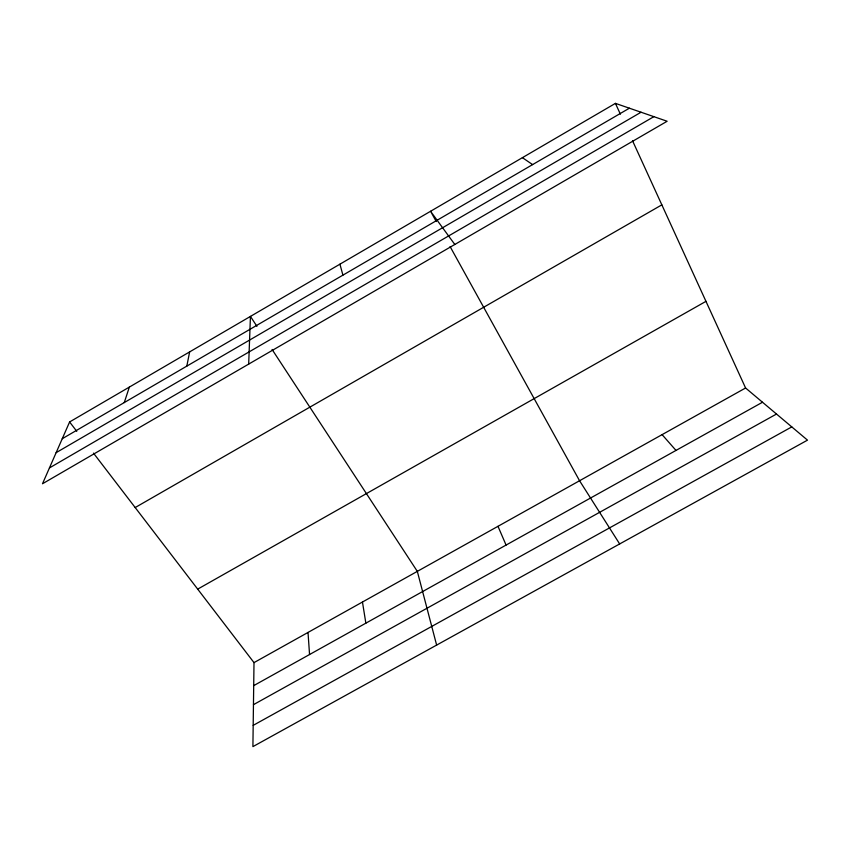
<?xml version="1.0" encoding="UTF-8"?>
<svg xmlns="http://www.w3.org/2000/svg" width="850" height="850" viewBox="0 0 850 850"><rect width="100%" height="100%" fill="white"/><g stroke="black" fill="none" stroke-linecap="round" stroke-linejoin="round"><path stroke-width="1.27" d="M93.479 453.124L254.001 662.617L252.907 746.629L807.5 440.141L745.588 387.993L632.506 140.696M248.678 364.108L250.442 316.413L256.934 326.326M186.819 366.116L189.635 351.9M124.259 402.581L129.359 387.079M69.604 421.961L42.5 483.756L667.144 121.252L615.432 103.371L69.604 421.961L76.766 431.311M62.252 438.717L629.393 108.194M56.143 452.657L641.049 112.232M49.438 467.936L653.862 116.662M135.182 507.546L661.842 204.861M197.689 589.135L705.968 301.346M254.001 662.617L745.588 387.993M253.704 685.642L762.503 402.241M253.459 704.671L776.507 414.035M253.183 725.369L791.786 426.902M522.399 157.664L532.61 164.602M662.097 434.637L676.005 450.426M454.814 244.481L430.567 211.268L436.241 221.521M272.074 349.456L417.329 571.381L436.634 645.097M619.661 543.947L579.572 480.749L450.086 246.564M615.432 103.371L620.394 114.208M497.983 526.32L506.079 545.073M339.926 264.18L342.922 275.145M362.461 602.034L365.861 623.178M308.019 632.442L309.549 654.532"/></g></svg>
